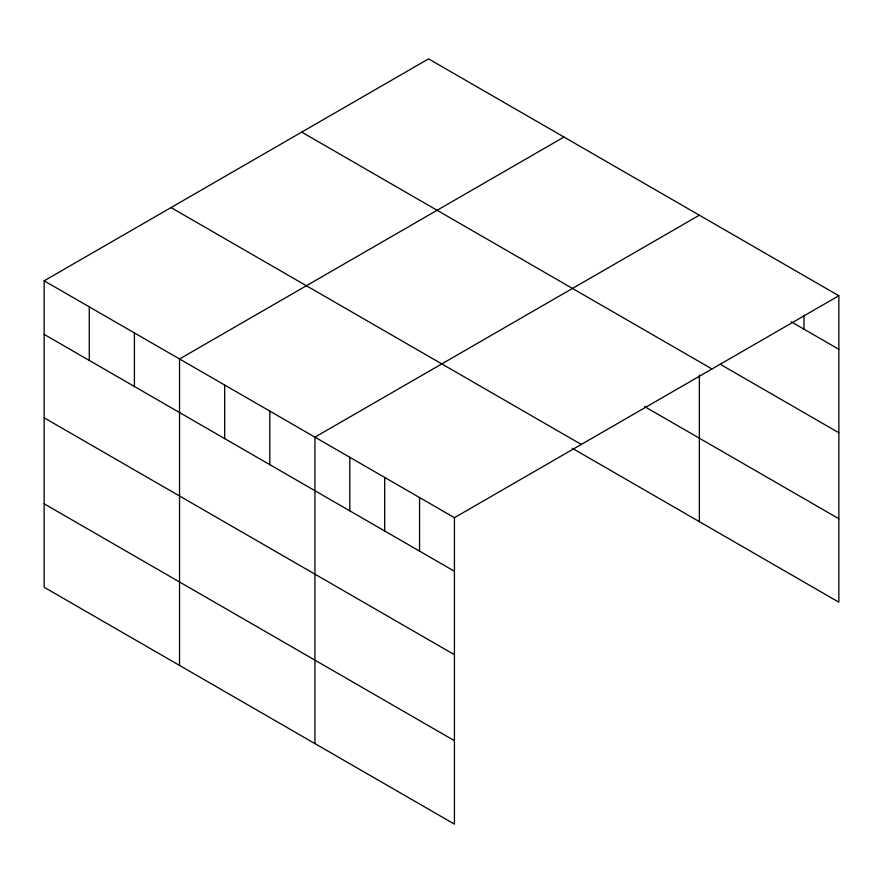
<?xml version="1.0" encoding="UTF-8"?>
<svg xmlns="http://www.w3.org/2000/svg" width="883" height="883" viewBox="0 0 883 883"><rect width="100%" height="100%" fill="white"/><g stroke="black" fill="none" stroke-linecap="round" stroke-linejoin="round"><path stroke-width="1.32" d="M44.15 280.816L454.425 517.681L454.425 824.126L44.15 587.261L44.15 280.816L428.575 58.874L838.85 295.739L838.85 602.184L572.283 448.277M563.961 137.042L179.536 358.984L179.536 665.429M699.358 215.198L314.933 437.151L314.933 743.596M454.425 517.681L838.85 295.739M791.19 321.787L838.85 349.304M720.285 364.293L838.85 432.758M301.71 132.108L711.985 368.984M644.722 406.655L838.85 518.729M171.015 207.571L581.29 444.447M44.15 334.381L454.425 571.246M44.15 417.825L454.425 654.7M44.15 503.807L454.425 740.682M803.971 315.43L803.971 329.171M699.358 375.054L699.358 521.654M419.557 497.548L419.557 551.113M384.679 477.416L384.679 530.981M349.8 457.284L349.8 510.849M269.801 411.092L269.801 464.657M224.668 385.032L224.668 438.597M134.415 332.924L134.415 386.489M89.282 306.865L89.282 360.43"/></g></svg>
